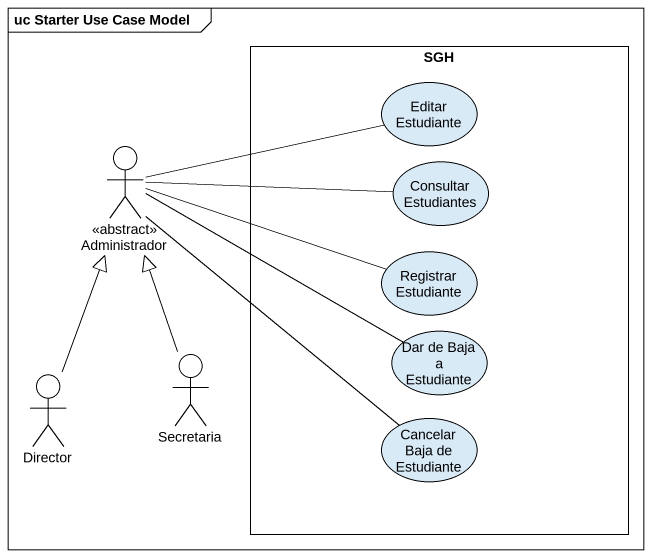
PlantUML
@startuml
mainframe uc Starter Use Case Model
rectangle SGH {
  usecase "Editar Estudiante" as Editar_Estudiante
  usecase "Consultar Estudiantes" as Consultar_Estudiantes
  usecase "Registrar Estudiante" as Registrar_Estudiante
  usecase "Dar de Baja a Estudiante" as Dar_de_Baja_a_Estudiante
  usecase "Cancelar Baja de Estudiante" as Cancelar_Baja_de_Estudiante
}
actor Administrador <<abstract>>
actor Secretaria
actor Director
Administrador -right- Editar_Estudiante
Administrador -right- Consultar_Estudiantes
Administrador -right- Registrar_Estudiante
Administrador -right- Dar_de_Baja_a_Estudiante
Administrador -- Cancelar_Baja_de_Estudiante
Secretaria -up-|> Administrador
Director -up-|> Administrador
@enduml
